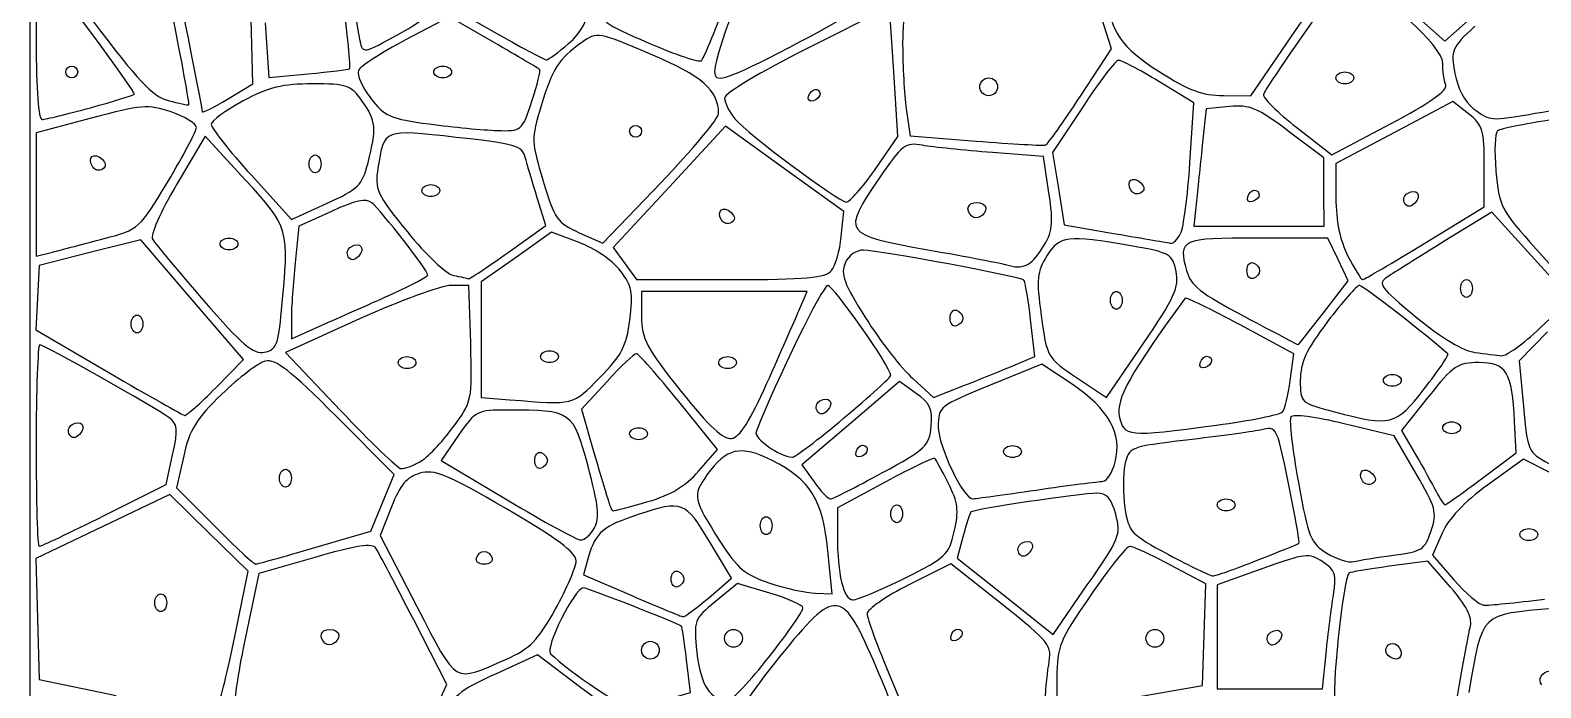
# Model space of a CAD drawing. Extents: x 1 to 601, y -4 to 449.
# Drawn here: x 0.9 to 191.8, y 132 to 215.2 of the extents above; entities that cross this region are included whole.
import ezdxf

# ---------------------------------------------------------------- set-up
doc = ezdxf.new("R2010")
doc.units = 0
doc.layers.get('0').update_dxf_attribs({"linetype": 'CONTINUOUS'})

msp = doc.modelspace()

# ---------------------------------------------------------------- linework, layer by layer
at = {"color": 7}
for points in [[(0.875971, 224.12403), (0.875971, 449.124032), (300.87597, 449.124032), (600.87597, 449.124032), (600.87597, 224.12403), (600.87597, -0.87597), (300.87597, -0.87597), (0.875971, -0.87597)], [(68.915663, 213.456705)], [(41.259308, 210.299558)], [(5.375761, 209.87403)], [(51.875761, 209.87403)], [(165.87597, 209.12403)], [(179.76462, 208.233908)], [(64.266893, 206.172615)], [(99.23847, 206.83653)], [(120.87597, 207.99903)], [(133.58754, 206.8155)], [(8.492071, 205.35585)], [(87.864263, 204.62403)], [(191.050515, 204.64398)], [(76.62597, 202.37403)], [(8.727668, 197.911695)], [(36.125971, 198.24903)], [(43.564696, 198.393645)], [(107.64228, 197.556315)], [(50.375971, 194.87403)], [(139.977668, 194.911695)], [(154.73847, 194.08653)], [(174.57339, 193.25688)], [(88.227668, 191.161695)], [(119.85558, 191.644417)], [(146.2497, 189.43653)], [(10.207673, 188.805427)], [(24.875971, 188.12403)], [(128.767118, 187.570815)], [(177.109028, 188.223562)], [(41.073383, 186.50688)], [(61.258231, 187.03215)], [(102.126308, 184.749442)], [(145.6719, 184.640227)], [(154.62597, 184.74903)], [(46.746316, 181.863405)], [(181.62597, 182.49903)], [(32.643526, 179.754442)], [(137.37597, 180.99903)], [(13.625971, 177.99903)], [(117.12597, 178.74903)], [(164.312108, 179.416245)], [(191.703952, 177.513232)], [(65.375971, 173.87403)], [(47.375971, 173.12403)], [(87.87597, 173.12403)], [(125.06046, 172.725555)], [(148.73847, 173.08653)], [(24.327736, 169.948155)], [(72.851011, 171.223597)], [(171.87597, 170.87403)], [(177.027893, 169.794487)], [(100.32339, 167.00688)], [(103.710225, 166.116233)], [(150.777697, 165.212017)], [(179.37597, 164.87403)], [(5.823383, 164.00688)], [(76.62597, 164.12403)], [(50.130653, 160.58811)], [(64.625971, 160.74903)], [(105.23847, 161.83653)], [(123.87597, 161.87403)], [(32.375971, 158.49903)], [(108.50097, 159.16188)], [(128.00097, 157.008233)], [(169.227667, 158.161695)], [(184.268002, 158.41812)], [(78.927345, 155.540437)], [(150.87597, 155.12403)], [(10.213433, 153.780833)], [(109.62597, 153.99903)], [(138.048037, 153.934665)], [(72.179363, 152.223802)], [(93.12597, 152.49903)], [(189.12597, 151.37403)], [(36.829913, 149.726827)], [(125.82339, 149.00688)], [(57.269716, 148.43028)], [(173.15187, 148.760123)], [(81.87597, 145.74903)], [(111.388507, 145.86399)], [(86.616615, 143.384213)], [(16.625971, 142.74903)], [(38.105581, 137.644417)], [(88.62597, 138.24903)], [(117.23847, 138.58653)], [(141.87597, 138.24903)], [(157.32339, 137.75688)], [(61.082566, 135.626805)], [(78.12597, 136.74903)], [(94.257713, 135.91278)], [(172.283002, 136.322205)]]:
    msp.add_lwpolyline(points, close=True, dxfattribs=at)
for points in [[(160.211932, 214.317052), (165.31134, 221.760082), (162.14295, 225.517605), (158.97456, 229.275127), (150.612765, 226.249965)], [(177.043087, 229.248683), (171.53307, 220.915365), (175.592917, 217.335968), (179.652765, 213.75657), (184.792957, 218.324903)], [(54.012638, 221.893957), (54.500971, 217.788885), (60.125971, 214.58892)], [(25.813471, 206.453542), (29.000971, 208.368067), (28.751468, 218.235293)], [(107.64228, 197.556315), (110.53359, 201.72084), (110.000085, 209.887522), (109.466587, 218.054205), (99.046282, 212.834108)], [(30.552421, 216.096923), (31.029608, 209.194815), (36.015286, 209.639108)], [(59.431013, 213.62391), (53.861258, 216.844673), (48.299566, 213.921848)], [(133.58754, 206.8155), (137.519557, 212.804678), (136.234395, 216.776858)], [(151.681747, 206.88978), (155.112525, 206.87403), (160.211932, 214.317052)], [(147.430455, 198.364387), (147.93471, 205.979745), (143.494733, 208.676887)], [(111.589845, 205.19907), (112.053712, 201.814748), (120.402345, 201.13764)], [(133.91631, 205.518022), (130.081658, 199.695795), (130.81878, 195.118695), (131.555895, 190.541602), (138.028433, 189.422955)], [(152.416215, 205.506412), (149.465288, 205.224997), (149.02869, 200.98701)], [(182.648513, 204.57063), (180.671055, 206.1261), (173.273513, 202.20876), (165.87597, 198.29142), (165.87597, 193.927845)], [(8.563471, 204.028455), (1.625971, 202.16532), (1.625971, 194.380387), (1.625971, 186.595455), (3.688471, 187.10364)], [(103.366838, 189.061942), (103.673355, 192.24903), (96.208155, 197.62533), (88.742955, 203.001637), (81.642195, 195.344295), (74.541436, 187.68696), (76.02126, 185.655495), (77.501078, 183.62403), (89.34669, 183.62403)], [(164.353845, 194.68653), (164.33172, 198.99903), (159.849428, 202.393425)], [(160.933747, 202.848428), (165.366517, 199.39083), (172.759897, 203.305965)], [(28.048283, 196.24371), (23.000971, 201.738398), (19.395796, 195.678645)], [(129.613103, 194.590815), (128.94294, 199.1826), (122.471955, 199.681455)], [(28.820836, 196.81188), (33.890701, 191.214128), (38.322068, 193.231575)], [(177.109028, 188.223562), (184.62597, 192.823095), (184.62597, 197.919127)], [(70.256693, 189.542062), (73.250971, 188.20695), (80.562818, 195.85299)], [(61.258231, 187.03215), (66.034283, 190.44027), (64.946911, 193.96965)], [(148.248383, 193.56153), (147.904673, 190.37403), (156.140325, 190.37403), (164.375978, 190.37403), (164.353853, 194.68653), (164.353845, 194.68653)], [(38.960678, 192.248565), (34.838318, 190.361287), (34.357141, 185.757637)], [(191.703952, 177.513232), (195.551872, 181.152435), (190.555087, 186.647677), (185.558295, 192.142927), (179.654632, 188.502563)], [(70.241491, 188.304855), (66.761168, 189.594757), (62.318566, 186.461745), (57.875971, 183.32874), (57.875971, 176.017477), (57.875971, 168.706215), (61.438471, 168.42531)], [(24.327736, 169.948155), (27.848123, 173.522287), (21.351121, 181.078695), (14.854118, 188.63511), (8.427541, 187.022842), (2.000971, 185.410567), (1.793506, 181.329802), (1.586041, 177.24903), (10.793506, 171.873)], [(164.312107, 179.416245), (167.430653, 183.458467), (166.1394, 186.166245), (164.848155, 188.87403), (155.96352, 188.87403)], [(56.536306, 175.56153), (56.321648, 182.87403), (54.088291, 182.87403)], [(98.01915, 179.68653), (99.049432, 182.12403), (88.587697, 182.12403), (78.12597, 182.12403), (78.13047, 178.93653)], [(42.499096, 178.64517), (33.143258, 174.41631), (40.072111, 167.07666)], [(33.875971, 178.64847), (33.875971, 176.142945), (38.121316, 178.020442)], [(125.06046, 172.725555), (127.819245, 173.878245), (127.28967, 178.559077)], [(160.113645, 170.87403), (160.545765, 174.24903), (153.78348, 177.884145)], [(192.618218, 176.993063), (189.041843, 173.362095), (189.565695, 167.581192)], [(133.111245, 171.23004), (136.870162, 168.698632), (141.509707, 175.50246)], [(132.538822, 170.37537), (128.710027, 172.917555), (122.167995, 170.250398)], [(73.766138, 170.738812), (70.531313, 167.228595), (72.119551, 161.738812)], [(93.97752, 170.49903), (93.97716, 170.49903)], [(112.844333, 169.21854), (110.73168, 170.722883), (104.560395, 165.467505), (98.38911, 160.212135), (99.933608, 158.043083)], [(112.399852, 171.102877), (115.03023, 168.706717), (118.665953, 170.139787)], [(85.361715, 159.422468), (87.72246, 162.138082), (82.83336, 168.193553)], [(177.590167, 168.8289), (174.182842, 164.53377), (175.926382, 161.5164)], [(36.829913, 149.726828), (43.908863, 151.796873), (45.384338, 155.39217), (46.859813, 158.987467), (39.535801, 166.339065)], [(175.986697, 159.128288), (173.221882, 163.854653), (166.908195, 165.392265)], [(184.268002, 158.41812), (188.671417, 161.712218), (188.462077, 165.656355)], [(55.000141, 163.936748), (52.792133, 160.749473), (61.146548, 155.753745)], [(10.213433, 153.780833), (18.068926, 157.687628), (18.877231, 161.456618)], [(20.270596, 161.321145), (19.370146, 157.2975), (24.163891, 152.460765)], [(192.819705, 159.277733), (189.583748, 160.928595), (185.042355, 157.634535)], [(108.92472, 158.013518), (102.877447, 154.74903), (102.876712, 151.28028)], [(26.767823, 138.707243), (28.399996, 146.763502), (23.450483, 151.59591), (18.500971, 156.42831), (10.037281, 152.396595), (1.573591, 148.36488), (1.787281, 140.707087), (2.000971, 133.049302), (11.750971, 131.040562)], [(46.525343, 154.87308), (45.101176, 151.24713), (49.745206, 142.26231)], [(118.76853, 151.199783), (118.004197, 148.400528), (124.064947, 143.57307), (130.125697, 138.745613), (134.458147, 144.995453)], [(179.291895, 151.544753), (178.082828, 148.74903), (180.791895, 145.632173)], [(86.616615, 143.384213), (89.482267, 145.838085), (86.716462, 150.481058)], [(100.108882, 143.945738), (102.216795, 143.874038), (101.681122, 149.3103)], [(36.856321, 148.487287), (29.750971, 146.43021), (28.119331, 138.596257)], [(71.441071, 148.601025), (70.773728, 146.274143), (76.887352, 143.652495)], [(123.606457, 142.600387), (117.197857, 147.679087), (111.911917, 145.017127)], [(149.215935, 138.716122), (149.430892, 145.13577), (144.98595, 147.5049)], [(156.620663, 147.07356), (150.87597, 145.00743), (150.87597, 138.44073), (150.87597, 131.87403), (157.519125, 131.87403), (164.162288, 131.87403), (164.627655, 136.326435)], [(155.930842, 148.119953), (155.93058, 148.119953)], [(180.36762, 144.70464), (177.50097, 148.001617), (172.62597, 147.356842)], [(94.345095, 143.967668), (90.24, 145.186305), (87.466478, 142.90014)], [(51.829418, 128.774647), (53.539276, 132.425265), (49.336163, 140.587147)], [(130.623045, 133.293158), (130.626045, 129.087285), (139.813545, 130.69188), (149.001045, 132.296475), (149.21601, 138.716122), (149.215935, 138.716122)], [(70.425721, 132.044475), (64.975471, 136.14666), (59.738221, 133.764442)], [(81.134175, 130.465095), (84.298507, 131.413155), (83.813167, 135.542663)]]:
    msp.add_lwpolyline(points, dxfattribs=at)
for points in [[(40.909583, 230.531333), (40.529933, 229.541985), (41.663491, 217.92792), (42.540173, 213.824768)], [(17.783603, 229.038353), (18.283156, 226.9131), (22.625971, 205.210703), (22.625971, 204.839505)], [(2.334451, 222.96153), (1.889333, 223.40904), (1.625761, 219.99204), (1.625761, 213.77403)], [(68.915663, 213.456705), (72.178036, 216.215985), (72.457823, 220.27992), (69.706553, 224.944695)], [(93.391222, 224.647845), (92.304187, 225.06129), (86.797755, 211.061122), (87.414885, 209.45292)], [(14.052548, 207.05082), (14.261258, 207.259537), (3.730823, 221.557657), (2.334451, 222.96153)], [(41.259308, 210.299557), (41.401396, 210.41844), (40.979521, 214.688827), (40.321808, 219.7893)], [(98.277315, 213.75843), (104.005995, 216.76665), (108.559147, 219.576982), (108.39543, 220.003612)], [(168.50097, 220.57752), (166.371427, 220.988205), (166.001032, 220.656135), (161.582505, 214.374833)], [(179.37597, 210.98616), (179.37597, 213.192285), (171.702375, 219.96012), (168.50097, 220.57752)], [(20.924641, 205.723118), (21.020153, 205.790917), (20.027671, 211.256542), (18.719116, 217.868977)], [(47.574436, 214.735785), (50.824501, 216.532492), (52.330463, 217.835483), (52.511596, 219.007515)], [(72.875971, 218.56458), (72.875971, 216.305752), (73.177748, 216.05988), (79.06347, 213.523425)], [(85.701285, 211.302975), (85.94895, 211.548308), (87.347947, 214.870365), (88.810162, 218.685338)], [(112.43847, 218.41206), (111.368737, 218.094923), (111.12597, 217.14996), (111.12597, 213.303165)], [(137.112082, 219.156172), (137.324542, 215.031405), (138.739027, 212.99781), (143.52987, 209.929335)], [(8.744978, 216.392887), (14.435993, 208.825807), (16.361851, 206.785597), (18.310771, 206.259097)], [(48.299566, 213.921848), (45.240631, 212.314298), (42.562711, 210.573712), (42.348638, 210.053872)], [(42.540173, 213.824768), (42.895673, 212.160915), (42.926986, 212.166585), (47.574436, 214.735785)], [(60.125971, 214.58892), (63.219721, 212.828933), (65.919721, 211.39467), (66.125971, 211.401668)], [(79.270988, 212.13138), (72.574381, 214.973497), (72.531278, 214.980735), (70.579381, 213.590857)], [(161.582505, 214.374833), (159.01485, 210.724703), (156.8211, 207.415988), (156.707505, 207.022125)], [(183.42285, 215.655135), (180.494392, 212.916585), (180.372262, 212.62743), (180.90762, 209.69979)], [(1.625761, 213.77403), (1.625761, 207.591525), (1.910948, 203.87403), (2.385248, 203.87403)], [(65.264671, 210.187178), (65.119516, 210.305963), (62.494373, 211.852492), (59.431013, 213.62391)], [(70.579381, 213.590857), (67.605083, 211.47297), (66.880351, 210.344325), (65.451676, 205.605307)], [(66.125971, 211.401668), (66.332221, 211.408418), (67.587578, 212.33343), (68.915663, 213.456705)], [(79.06347, 213.523425), (82.466595, 212.056845), (85.453612, 211.057642), (85.701285, 211.302975)], [(87.864263, 204.62403), (87.836813, 207.587865), (85.815435, 209.353845), (79.270988, 212.13138)], [(87.414885, 209.45292), (87.777877, 208.506967), (89.812462, 209.313405), (98.277315, 213.75843)], [(99.046282, 212.834108), (93.194407, 209.90259), (88.62597, 207.15942), (88.62597, 206.577112)], [(111.12597, 213.303165), (111.12597, 210.707288), (111.33471, 207.060443), (111.589845, 205.19907)], [(5.375761, 209.87403), (5.375761, 210.28653), (5.713261, 210.62403), (6.125761, 210.62403)], [(6.125761, 210.62403), (6.538261, 210.62403), (6.875761, 210.28653), (6.875761, 209.87403)], [(36.015286, 209.639108), (38.757413, 209.883473), (41.117221, 210.180668), (41.259308, 210.299558)], [(42.348638, 210.053872), (42.134558, 209.53404), (42.832673, 207.963802), (43.900006, 206.56446)], [(51.875761, 209.87403), (51.875761, 210.28653), (52.382011, 210.62403), (53.000761, 210.62403)], [(53.000761, 210.62403), (53.619511, 210.62403), (54.125761, 210.28653), (54.125761, 209.87403)], [(64.266893, 206.172615), (64.960823, 208.261838), (65.409826, 210.068392), (65.264671, 210.187178)], [(138.402863, 211.35714), (138.044325, 211.34784), (136.025378, 208.720245), (133.91631, 205.518022)], [(143.494733, 208.676887), (141.05274, 210.160312), (138.7614, 211.366432), (138.402863, 211.35714)], [(179.76462, 208.233908), (179.550862, 208.790948), (179.37597, 210.029468), (179.37597, 210.98616)], [(6.125761, 209.12403), (5.713261, 209.12403), (5.375761, 209.46153), (5.375761, 209.87403)], [(6.875761, 209.87403), (6.875761, 209.46153), (6.538261, 209.12403), (6.125761, 209.12403)], [(36.553681, 208.37403), (32.788861, 208.37403), (31.015591, 207.93699), (27.792248, 206.214675)], [(42.824896, 206.195752), (41.394128, 208.205077), (40.907716, 208.37403), (36.553681, 208.37403)], [(53.000761, 209.12403), (52.382011, 209.12403), (51.875761, 209.46153), (51.875761, 209.87403)], [(54.125761, 209.87403), (54.125761, 209.46153), (53.619511, 209.12403), (53.000761, 209.12403)], [(120.87597, 207.99903), (120.87597, 208.61778), (121.38222, 209.12403), (122.00097, 209.12403)], [(122.00097, 209.12403), (122.61972, 209.12403), (123.12597, 208.61778), (123.12597, 207.99903)], [(143.52987, 209.929335), (147.25974, 207.540397), (148.971285, 206.902215), (151.681747, 206.88978)], [(165.87597, 209.12403), (165.87597, 209.53653), (166.38222, 209.87403), (167.00097, 209.87403)], [(167.00097, 208.37403), (166.38222, 208.37403), (165.87597, 208.71153), (165.87597, 209.12403)], [(167.00097, 209.87403), (167.61972, 209.87403), (168.12597, 209.53653), (168.12597, 209.12403)], [(168.12597, 209.12403), (168.12597, 208.71153), (167.61972, 208.37403), (167.00097, 208.37403)], [(172.759897, 203.305965), (177.72174, 205.933485), (180.025455, 207.55419), (179.76462, 208.233908)], [(180.90762, 209.69979), (181.250257, 207.826073), (182.160622, 206.091803), (183.23553, 205.265063)], [(8.492071, 205.35585), (11.433098, 206.170853), (13.935316, 206.933587), (14.052548, 207.05082)], [(18.310771, 206.259097), (19.652881, 205.896525), (20.829121, 205.655332), (20.924641, 205.723118)], [(22.625971, 204.839505), (22.625971, 204.674235), (24.060346, 205.40055), (25.813471, 206.453542)], [(27.792248, 206.214675), (25.569541, 205.027035), (23.750971, 203.685045), (23.750971, 203.23248)], [(43.564696, 198.393645), (44.689561, 202.7538), (44.599501, 203.703548), (42.824896, 206.195752)], [(43.900006, 206.56446), (45.658283, 204.259237), (46.353121, 203.952315), (51.295681, 203.297662)], [(59.877983, 202.474582), (62.994398, 202.374375), (63.009571, 202.387162), (64.266893, 206.172615)], [(88.62597, 206.577112), (88.62597, 206.006812), (89.216595, 204.828037), (89.93847, 203.957603)], [(99.83847, 206.23653), (99.34347, 206.07153), (99.07347, 206.34153), (99.23847, 206.83653)], [(99.23847, 206.83653), (99.560752, 207.803385), (100.589452, 207.977055), (100.68222, 207.08028)], [(100.68222, 207.08028), (100.713195, 206.781217), (100.33347, 206.40153), (99.83847, 206.23653)], [(122.00097, 206.87403), (121.38222, 206.87403), (120.87597, 207.38028), (120.87597, 207.99903)], [(123.12597, 207.99903), (123.12597, 207.38028), (122.61972, 206.87403), (122.00097, 206.87403)], [(129.20325, 200.64342), (129.45201, 200.744018), (131.424937, 203.521448), (133.58754, 206.8155)], [(156.707505, 207.022125), (156.59391, 206.628263), (158.495715, 204.750098), (160.933747, 202.848428)], [(2.385248, 203.87403), (2.802976, 203.87403), (5.551043, 204.540847), (8.492071, 205.35585)], [(18.688471, 204.81231), (15.733388, 205.812892), (14.995103, 205.755735), (8.563471, 204.028455)], [(21.873593, 202.86603), (21.875093, 203.34288), (20.441596, 204.2187), (18.688471, 204.81231)], [(65.451676, 205.605307), (64.172828, 201.363277), (64.179353, 201.113025), (65.700406, 196.063102)], [(80.562818, 195.85299), (84.584333, 200.058315), (87.869985, 204.00528), (87.864263, 204.62403)], [(159.849428, 202.393425), (155.968763, 205.332217), (154.97106, 205.75005), (152.416215, 205.506412)], [(184.62597, 197.919127), (184.62597, 202.532002), (184.438485, 203.162632), (182.648513, 204.57063)], [(183.23553, 205.265063), (185.32452, 203.658368), (185.344567, 203.656778), (191.050515, 204.64398)], [(191.050515, 204.64398), (193.498147, 205.067453), (196.20441, 205.566143), (197.064427, 205.752187)], [(18.267803, 195.99903), (20.249678, 199.29903), (21.872288, 202.38918), (21.873593, 202.86603)], [(23.750971, 203.23248), (23.750971, 202.779915), (26.032403, 199.890645), (28.820836, 196.81188)], [(54.720286, 201.607905), (45.466238, 202.629817), (45.607231, 202.6848), (44.817548, 197.746365)], [(51.295681, 203.297662), (54.295973, 202.900275), (58.158008, 202.529887), (59.877983, 202.474582)], [(76.62597, 202.37403), (76.62597, 202.78653), (76.96347, 203.12403), (77.37597, 203.12403)], [(77.37597, 201.62403), (76.96347, 201.62403), (76.62597, 201.96153), (76.62597, 202.37403)], [(77.37597, 203.12403), (77.78847, 203.12403), (78.12597, 202.78653), (78.12597, 202.37403)], [(78.12597, 202.37403), (78.12597, 201.96153), (77.78847, 201.62403), (77.37597, 201.62403)], [(89.93847, 203.957603), (91.538827, 202.027905), (102.95592, 193.47945), (104.00097, 193.42842)], [(186.30807, 202.436205), (185.96385, 202.195755), (185.86644, 199.90299), (186.091598, 197.341162)], [(193.016033, 203.804437), (189.670875, 203.292352), (186.65229, 202.676647), (186.30807, 202.436205)], [(63.434213, 199.095817), (63.052958, 200.527155), (62.150048, 200.78745), (54.720286, 201.607905)], [(113.638538, 200.596552), (111.43038, 200.985622), (111.075285, 200.717092), (108.201038, 196.484565)], [(122.471955, 199.681455), (118.912913, 199.95582), (114.937875, 200.367615), (113.638538, 200.596552)], [(120.402345, 201.13764), (124.994085, 200.765228), (128.954497, 200.54283), (129.20325, 200.64342)], [(149.02869, 200.98701), (148.788555, 198.656122), (148.43742, 195.314655), (148.248383, 193.56153)], [(8.727691, 197.911695), (8.015026, 199.064805), (8.991203, 199.808797), (9.953813, 198.84618)], [(9.953813, 198.84618), (10.492448, 198.307545), (10.505393, 197.88804), (9.993113, 197.57145)], [(36.125971, 198.24903), (36.125971, 198.86778), (36.463471, 199.37403), (36.875971, 199.37403)], [(36.875971, 199.37403), (37.288471, 199.37403), (37.625971, 198.86778), (37.625971, 198.24903)], [(64.946911, 193.96965), (64.348853, 195.910807), (63.668138, 198.217582), (63.434213, 199.095817)], [(9.993113, 197.57145), (9.573181, 197.311912), (9.003721, 197.465025), (8.727668, 197.911695)], [(36.875971, 197.12403), (36.463471, 197.12403), (36.125971, 197.63028), (36.125971, 198.24903)], [(37.625971, 198.24903), (37.625971, 197.63028), (37.288471, 197.12403), (36.875971, 197.12403)], [(38.322068, 193.231575), (42.356018, 195.0681), (42.826186, 195.531045), (43.564696, 198.393645)], [(44.817548, 197.746365), (44.383283, 195.030652), (44.644373, 194.461807), (48.535576, 189.64575)], [(104.00097, 193.42842), (104.41347, 193.408245), (106.052062, 195.26583), (107.64228, 197.556315)], [(139.97769, 194.911695), (139.265033, 196.064805), (140.241203, 196.808797), (141.20382, 195.84618)], [(146.2497, 189.43653), (146.621775, 190.158405), (147.15312, 194.175937), (147.430455, 198.364387)], [(186.091598, 197.341162), (186.48225, 192.89628), (186.71748, 192.441892), (191.236043, 187.403662)], [(10.207673, 188.805427), (14.635163, 189.991207), (14.688008, 190.038367), (18.267803, 195.99903)], [(19.395796, 195.678645), (17.263778, 192.095048), (16.019551, 189.236857), (16.350878, 188.683957)], [(32.643526, 179.754442), (33.626888, 190.164983), (33.624616, 190.17312), (28.048283, 196.24371)], [(50.375971, 194.87403), (50.375971, 195.28653), (50.882221, 195.62403), (51.500971, 195.62403)], [(51.500971, 194.12403), (50.882221, 194.12403), (50.375971, 194.46153), (50.375971, 194.87403)], [(51.500971, 195.62403), (52.119721, 195.62403), (52.625971, 195.28653), (52.625971, 194.87403)], [(52.625971, 194.87403), (52.625971, 194.46153), (52.119721, 194.12403), (51.500971, 194.12403)], [(65.700406, 196.063102), (67.139506, 191.285257), (67.498036, 190.772115), (70.256693, 189.542062)], [(108.201038, 196.484565), (103.423995, 189.45006), (103.510703, 189.32112), (114.31347, 187.394452)], [(141.24312, 194.57145), (140.82318, 194.311912), (140.253728, 194.465025), (139.977668, 194.911695)], [(141.20382, 195.84618), (141.742455, 195.307545), (141.755393, 194.88804), (141.24312, 194.57145)], [(154.73847, 194.08653), (155.060753, 195.053385), (156.089453, 195.227055), (156.18222, 194.33028)], [(174.913635, 194.52231), (176.066745, 195.234967), (176.810738, 194.258797), (175.84812, 193.29618)], [(44.047906, 193.335075), (43.342906, 193.920172), (41.972761, 193.627545), (38.960678, 192.248565)], [(51.125971, 184.219672), (51.125971, 184.761457), (45.231068, 192.353137), (44.047906, 193.335075)], [(88.22769, 191.161695), (87.515033, 192.314805), (88.491203, 193.058797), (89.45382, 192.09618)], [(119.85558, 191.644417), (119.010945, 192.48906), (119.341163, 193.37403), (120.50097, 193.37403)], [(120.50097, 193.37403), (121.11972, 193.37403), (121.62597, 193.05645), (121.62597, 192.668295)], [(128.767118, 187.570815), (130.094393, 189.69654), (130.199775, 190.571032), (129.613103, 194.590815)], [(155.33847, 193.48653), (154.84347, 193.32153), (154.57347, 193.59153), (154.73847, 194.08653)], [(156.18222, 194.33028), (156.213195, 194.031217), (155.83347, 193.65153), (155.33847, 193.48653)], [(165.87597, 193.927845), (165.87597, 191.029725), (166.384845, 188.5668), (167.39121, 186.59415)], [(174.57339, 193.256857), (174.313853, 193.676797), (174.466965, 194.24625), (174.913635, 194.52231)], [(175.84812, 193.29618), (175.309485, 192.757545), (174.88998, 192.744607), (174.57339, 193.25688)], [(89.49312, 190.82145), (89.07318, 190.561912), (88.503728, 190.715025), (88.227668, 191.161695)], [(89.45382, 192.09618), (89.992455, 191.557545), (90.005393, 191.13804), (89.49312, 190.82145)], [(121.62597, 192.668295), (121.62597, 191.72256), (120.454778, 191.04522), (119.85558, 191.644417)], [(48.535576, 189.64575), (50.837371, 186.79686), (53.458726, 184.322475), (54.360811, 184.147125)], [(102.126308, 184.749442), (102.640013, 185.368417), (103.198253, 187.309042), (103.366838, 189.061942)], [(139.972762, 187.878015), (131.855693, 189.28299), (130.965405, 189.177487), (129.345247, 186.618615)], [(138.028433, 189.422955), (141.58833, 188.8077), (144.742223, 188.263747), (145.037085, 188.214172)], [(145.037085, 188.214172), (145.331948, 188.164597), (145.877625, 188.714655), (146.2497, 189.43653)], [(3.688471, 187.10364), (4.822846, 187.383142), (7.756486, 188.148952), (10.207673, 188.805427)], [(16.350878, 188.683957), (16.659023, 188.16975), (19.573733, 184.67907), (22.828006, 180.926902)], [(24.875971, 188.12403), (24.875971, 188.53653), (25.382221, 188.87403), (26.000971, 188.87403)], [(26.000971, 187.37403), (25.382221, 187.37403), (24.875971, 187.71153), (24.875971, 188.12403)], [(26.000971, 188.87403), (26.619721, 188.87403), (27.125971, 188.53653), (27.125971, 188.12403)], [(27.125971, 188.12403), (27.125971, 187.71153), (26.619721, 187.37403), (26.000971, 187.37403)], [(41.073383, 186.506857), (40.813846, 186.926797), (40.966958, 187.49625), (41.413628, 187.77231)], [(41.413628, 187.77231), (42.566746, 188.484967), (43.310731, 187.508797), (42.348121, 186.54618)], [(75.440655, 184.756995), (74.481428, 186.017085), (72.183743, 187.585005), (70.241491, 188.304855)], [(106.178078, 187.34334), (105.256935, 187.36134), (104.297378, 186.684195), (103.862333, 185.70921)], [(126.441308, 183.55869), (126.022823, 183.977175), (108.2127, 187.30365), (106.178078, 187.34334)], [(114.31347, 187.394452), (119.366595, 186.49323), (123.83847, 185.640345), (124.25097, 185.499157)], [(124.25097, 185.499157), (126.237488, 184.819222), (127.37481, 185.340937), (128.767118, 187.570815)], [(145.6719, 184.640227), (145.216882, 186.865027), (144.950347, 187.016452), (139.972762, 187.878015)], [(155.96352, 188.87403), (146.305283, 188.87403), (145.920735, 188.697142), (146.99592, 184.74903)], [(169.249268, 183.62403), (169.437818, 183.62403), (172.974705, 185.69382), (177.109028, 188.223562)], [(179.654632, 188.502563), (176.40762, 186.500362), (173.130727, 184.446712), (172.37265, 183.938902)], [(191.236043, 187.403662), (195.689775, 182.437725), (196.157678, 182.125702), (199.111043, 182.152192)], [(34.357141, 185.757637), (34.092496, 183.225637), (33.875971, 180.026505), (33.875971, 178.64847)], [(42.348121, 186.54618), (41.809486, 186.007545), (41.389973, 185.994607), (41.073383, 186.50688)], [(56.241571, 183.726165), (56.373901, 183.66999), (58.631401, 185.157682), (61.258231, 187.03215)], [(103.862333, 185.70921), (103.245923, 184.327785), (103.68546, 183.146857), (106.44447, 178.77171)], [(129.345247, 186.618615), (128.08362, 184.626015), (128.000835, 183.745515), (128.634772, 179.062327)], [(154.62597, 184.74903), (154.62597, 185.436532), (154.988782, 185.878095), (155.43222, 185.730277)], [(155.43222, 185.730277), (155.875657, 185.582467), (156.23847, 185.140905), (156.23847, 184.74903)], [(167.39121, 186.59415), (168.224595, 184.960582), (169.060725, 183.62403), (169.249268, 183.62403)], [(46.746316, 181.863405), (49.155121, 182.94441), (51.125971, 184.004737), (51.125971, 184.219672)], [(54.360811, 184.147125), (55.262896, 183.971775), (56.109241, 183.78234), (56.241571, 183.726165)], [(76.648935, 178.536097), (77.091578, 181.971735), (76.9308, 182.799472), (75.440655, 184.756995)], [(89.34669, 183.62403), (98.963078, 183.62403), (101.368073, 183.835822), (102.126308, 184.749442)], [(127.28967, 178.559077), (126.9984, 181.133535), (126.616635, 183.383362), (126.441308, 183.55869)], [(141.509707, 175.50246), (145.503922, 181.359915), (146.082855, 182.630918), (145.6719, 184.640227)], [(146.99592, 184.74903), (147.501503, 182.892517), (148.779713, 181.878825), (154.304813, 178.95267)], [(155.43222, 183.767782), (154.988782, 183.619965), (154.62597, 184.061527), (154.62597, 184.74903)], [(156.23847, 184.74903), (156.23847, 184.357155), (155.875657, 183.915592), (155.43222, 183.767782)], [(172.37265, 183.938902), (171.11511, 183.09651), (171.435795, 182.651467), (176.032252, 178.86009)], [(181.62597, 182.49903), (181.62597, 183.11778), (181.96347, 183.62403), (182.37597, 183.62403)], [(182.37597, 183.62403), (182.78847, 183.62403), (183.12597, 183.11778), (183.12597, 182.49903)], [(38.121316, 178.020442), (40.456261, 179.053065), (44.337511, 180.782392), (46.746316, 181.863405)], [(54.088291, 182.87403), (52.859941, 182.87403), (47.644801, 180.97104), (42.499096, 178.64517)], [(101.657828, 182.86434), (101.011493, 182.87184), (95.18502, 170.969273), (92.602808, 164.366475)], [(109.62597, 171.505148), (109.62597, 172.548345), (102.39555, 182.855865), (101.657828, 182.86434)], [(137.37597, 180.99903), (137.37597, 181.61778), (137.71347, 182.12403), (138.12597, 182.12403)], [(138.12597, 182.12403), (138.53847, 182.12403), (138.87597, 181.61778), (138.87597, 180.99903)], [(153.78348, 177.884145), (150.064222, 179.88345), (146.935365, 181.4022), (146.830462, 181.259145)], [(168.844178, 182.87403), (168.51909, 182.87403), (166.705755, 180.815587), (164.81454, 178.29972)], [(180.018015, 174.210022), (177.631163, 176.400607), (169.282485, 182.87403), (168.844178, 182.87403)], [(182.37597, 181.37403), (181.96347, 181.37403), (181.62597, 181.88028), (181.62597, 182.49903)], [(183.12597, 182.49903), (183.12597, 181.88028), (182.78847, 181.37403), (182.37597, 181.37403)], [(22.828006, 180.926902), (27.650708, 175.36635), (29.061736, 174.165337), (30.458311, 174.432315)], [(30.458311, 174.432315), (31.977518, 174.72273), (32.225221, 175.326015), (32.643526, 179.754442)], [(93.97716, 170.49903), (95.633602, 174.21153), (97.452495, 178.345905), (98.01915, 179.68653)], [(117.12597, 178.74903), (117.12597, 179.436532), (117.488782, 179.878095), (117.93222, 179.730277)], [(117.93222, 179.730277), (118.375657, 179.582467), (118.73847, 179.140905), (118.73847, 178.74903)], [(138.12597, 179.87403), (137.71347, 179.87403), (137.37597, 180.38028), (137.37597, 180.99903)], [(146.830462, 181.259145), (139.940242, 171.862725), (138.041362, 168.46662), (138.502852, 166.36545)], [(138.87597, 180.99903), (138.87597, 180.38028), (138.53847, 179.87403), (138.12597, 179.87403)], [(13.625971, 177.99903), (13.625971, 178.61778), (13.963471, 179.12403), (14.375971, 179.12403)], [(14.375971, 176.87403), (13.963471, 176.87403), (13.625971, 177.38028), (13.625971, 177.99903)], [(14.375971, 179.12403), (14.788471, 179.12403), (15.125971, 178.61778), (15.125971, 177.99903)], [(15.125971, 177.99903), (15.125971, 177.38028), (14.788471, 176.87403), (14.375971, 176.87403)], [(72.851011, 171.223597), (75.62052, 174.045532), (76.218795, 175.197427), (76.648935, 178.536097)], [(78.13047, 178.93653), (78.13422, 176.137072), (78.739252, 174.990945), (83.101327, 169.52193)], [(106.44447, 178.77171), (108.273218, 175.871737), (110.95314, 172.420762), (112.399852, 171.102877)], [(117.93222, 177.767782), (117.488782, 177.619965), (117.12597, 178.061527), (117.12597, 178.74903)], [(118.73847, 178.74903), (118.73847, 178.357155), (118.375657, 177.915592), (117.93222, 177.767782)], [(128.634772, 179.062327), (129.347647, 173.795985), (129.376815, 173.744955), (133.111245, 171.23004)], [(154.304813, 178.95267), (157.987703, 177.002167), (161.044305, 175.399042), (161.097263, 175.39017)], [(161.097263, 175.39017), (161.150213, 175.38132), (162.596903, 177.193027), (164.312108, 179.416245)], [(164.81454, 178.29972), (162.138098, 174.739252), (161.37597, 173.09487), (161.37597, 170.880555)], [(176.032252, 178.86009), (179.132512, 176.302852), (181.970317, 174.59103), (183.410565, 174.409335)], [(186.803505, 173.99406), (187.382392, 173.92806), (189.587602, 175.51167), (191.703952, 177.513232)], [(2.075881, 175.37403), (1.828426, 175.37403), (1.625971, 169.63653), (1.625971, 162.62403)], [(18.375031, 166.18386), (16.534756, 167.529503), (2.622158, 175.37403), (2.075881, 175.37403)], [(47.375971, 173.12403), (47.375971, 173.53653), (47.882221, 173.87403), (48.500971, 173.87403)], [(48.500971, 173.87403), (49.119721, 173.87403), (49.625971, 173.53653), (49.625971, 173.12403)], [(54.255653, 164.87403), (56.729888, 168.220523), (56.749156, 168.3108), (56.536306, 175.56153)], [(65.375971, 173.87403), (65.375971, 174.28653), (65.882221, 174.62403), (66.500971, 174.62403)], [(66.500971, 173.12403), (65.882221, 173.12403), (65.375971, 173.46153), (65.375971, 173.87403)], [(66.500971, 174.62403), (67.119721, 174.62403), (67.625971, 174.28653), (67.625971, 173.87403)], [(67.625971, 173.87403), (67.625971, 173.46153), (67.119721, 173.12403), (66.500971, 173.12403)], [(77.472615, 174.24903), (77.213212, 174.24903), (75.545295, 172.669432), (73.766138, 170.738812)], [(82.83336, 168.193553), (80.144355, 171.524063), (77.732017, 174.24903), (77.472615, 174.24903)], [(87.87597, 173.12403), (87.87597, 173.53653), (88.38222, 173.87403), (89.00097, 173.87403)], [(89.00097, 173.87403), (89.61972, 173.87403), (90.12597, 173.53653), (90.12597, 173.12403)], [(148.73847, 173.08653), (148.90347, 173.58153), (149.283157, 173.961217), (149.58222, 173.93028)], [(149.58222, 173.93028), (150.478995, 173.837512), (150.305325, 172.808812), (149.33847, 172.48653)], [(177.027893, 169.794487), (178.819335, 172.088235), (180.164888, 174.075225), (180.018015, 174.210022)], [(183.410565, 174.409335), (184.69779, 174.246945), (186.22461, 174.060075), (186.803505, 173.99406)], [(10.793506, 171.873), (15.857611, 168.916185), (20.182403, 166.46931), (20.404163, 166.4355)], [(30.606376, 173.310585), (29.723401, 173.101538), (27.239236, 171.223718), (25.086008, 169.137645)], [(39.535801, 166.339065), (33.762571, 172.134037), (31.871858, 173.610187), (30.606376, 173.310585)], [(48.500971, 172.37403), (47.882221, 172.37403), (47.375971, 172.71153), (47.375971, 173.12403)], [(49.625971, 173.12403), (49.625971, 172.71153), (49.119721, 172.37403), (48.500971, 172.37403)], [(89.00097, 172.37403), (88.38222, 172.37403), (87.87597, 172.71153), (87.87597, 173.12403)], [(90.12597, 173.12403), (90.12597, 172.71153), (89.61972, 172.37403), (89.00097, 172.37403)], [(118.665953, 170.139787), (120.665603, 170.927977), (123.543128, 172.091572), (125.06046, 172.725555)], [(149.33847, 172.48653), (148.84347, 172.32153), (148.57347, 172.59153), (148.73847, 173.08653)], [(183.955297, 173.12403), (181.25253, 173.12403), (180.703695, 172.75368), (177.590167, 168.8289)], [(188.462077, 165.656355), (188.127975, 171.95127), (187.4202, 173.12403), (183.955297, 173.12403)], [(20.404163, 166.4355), (20.625916, 166.401675), (22.391528, 167.98239), (24.327736, 169.948155)], [(61.438471, 168.42531), (69.744466, 167.770372), (69.372383, 167.679142), (72.851011, 171.223597)], [(89.516932, 163.52193), (90.537832, 163.68195), (91.85544, 165.742905), (93.97752, 170.49903)], [(103.710225, 166.116233), (106.963883, 168.861938), (109.62597, 171.28695), (109.62597, 171.505148)], [(122.167995, 170.250398), (115.715467, 167.619728), (115.62597, 167.547653), (115.62597, 164.98203)], [(137.982502, 160.56153), (138.922575, 164.089943), (137.125245, 167.33016), (132.538822, 170.37537)], [(159.117975, 166.875757), (159.427928, 167.218552), (159.875978, 169.01778), (160.113645, 170.87403)], [(161.37597, 170.880555), (161.37597, 168.048442), (161.395245, 168.030645), (165.68847, 166.90431)], [(171.87597, 170.87403), (171.87597, 171.28653), (172.38222, 171.62403), (173.00097, 171.62403)], [(173.00097, 170.12403), (172.38222, 170.12403), (171.87597, 170.46153), (171.87597, 170.87403)], [(173.00097, 171.62403), (173.61972, 171.62403), (174.12597, 171.28653), (174.12597, 170.87403)], [(174.12597, 170.87403), (174.12597, 170.46153), (173.61972, 170.12403), (173.00097, 170.12403)], [(25.086008, 169.137645), (21.870316, 166.02225), (21.010216, 164.626117), (20.270596, 161.321145)], [(83.101327, 169.52193), (86.686027, 165.027555), (88.471215, 163.358017), (89.516932, 163.52193)], [(100.32339, 167.006858), (100.063853, 167.426798), (100.216965, 167.99625), (100.663635, 168.27231)], [(100.663635, 168.27231), (101.816745, 168.984968), (102.560738, 168.008798), (101.59812, 167.04618)], [(114.728977, 165.07251), (114.916935, 167.250128), (114.585855, 167.978468), (112.844333, 169.21854)], [(165.68847, 166.90431), (172.90173, 165.01188), (173.389785, 165.136275), (177.027893, 169.794487)], [(18.877231, 161.456618), (19.585073, 164.757188), (19.522666, 165.344693), (18.375031, 166.18386)], [(40.072111, 167.07666), (43.882981, 163.039852), (47.338471, 159.723547), (47.750971, 159.707092)], [(61.198313, 167.12403), (57.350431, 167.12403), (57.129421, 167.010382), (55.000141, 163.936748)], [(71.369723, 160.022258), (69.495166, 166.997723), (69.314266, 167.12403), (61.198313, 167.12403)], [(97.147725, 161.15406), (97.503443, 161.13756), (100.456568, 163.37052), (103.710225, 166.116233)], [(101.59812, 167.04618), (101.059485, 166.507545), (100.63998, 166.494608), (100.32339, 167.00688)], [(138.502852, 166.36545), (139.085183, 163.714132), (139.377067, 163.686705), (150.777697, 165.212017)], [(150.777697, 165.212017), (155.054895, 165.784275), (158.808022, 166.532955), (159.117975, 166.875757)], [(160.176547, 166.253618), (159.94668, 165.881678), (160.375635, 162.157508), (161.129782, 157.977698)], [(166.908195, 165.392265), (163.369455, 166.254075), (160.41081, 166.632653), (160.176547, 166.253618)], [(189.565695, 167.581192), (190.08054, 161.89971), (190.136078, 161.775697), (192.795263, 160.37031)], [(5.823383, 164.006858), (5.563846, 164.426798), (5.716958, 164.99625), (6.163636, 165.27231)], [(6.163636, 165.27231), (7.316746, 165.984968), (8.060731, 165.008798), (7.098121, 164.04618)], [(50.130653, 160.58811), (51.026978, 161.089117), (52.883228, 163.01778), (54.255653, 164.87403)], [(76.62597, 164.12403), (76.62597, 164.53653), (77.13222, 164.87403), (77.75097, 164.87403)], [(77.75097, 164.87403), (78.36972, 164.87403), (78.87597, 164.53653), (78.87597, 164.12403)], [(92.602808, 164.366475), (92.288768, 163.563465), (95.59563, 161.22612), (97.147725, 161.15406)], [(108.50097, 159.16188), (114.09009, 162.206955), (114.516585, 162.611723), (114.728977, 165.07251)], [(115.62597, 164.98203), (115.62597, 162.527535), (118.820955, 155.846333), (119.970082, 155.897813)], [(156.28575, 164.582993), (155.166622, 164.364075), (150.97851, 163.79436), (146.978835, 163.31697)], [(160.26645, 155.949735), (158.295045, 165.58059), (158.550727, 165.02607), (156.28575, 164.582993)], [(179.37597, 164.87403), (179.37597, 165.28653), (179.88222, 165.62403), (180.50097, 165.62403)], [(180.50097, 164.12403), (179.88222, 164.12403), (179.37597, 164.46153), (179.37597, 164.87403)], [(180.50097, 165.62403), (181.11972, 165.62403), (181.62597, 165.28653), (181.62597, 164.87403)], [(181.62597, 164.87403), (181.62597, 164.46153), (181.11972, 164.12403), (180.50097, 164.12403)], [(1.625971, 162.62403), (1.625971, 155.61153), (1.790663, 149.87403), (1.991948, 149.87403)], [(7.098121, 164.04618), (6.559486, 163.507545), (6.139973, 163.494608), (5.823383, 164.00688)], [(77.75097, 163.37403), (77.13222, 163.37403), (76.62597, 163.71153), (76.62597, 164.12403)], [(78.87597, 164.12403), (78.87597, 163.71153), (78.36972, 163.37403), (77.75097, 163.37403)], [(94.62597, 160.732935), (90.646785, 162.74454), (88.847497, 162.344963), (86.398642, 158.905868)], [(105.23847, 161.83653), (105.40347, 162.33153), (105.783157, 162.711218), (106.08222, 162.68028)], [(106.08222, 162.68028), (106.978995, 162.587513), (106.805325, 161.558813), (105.83847, 161.23653)], [(123.87597, 161.87403), (123.87597, 162.28653), (124.38222, 162.62403), (125.00097, 162.62403)], [(125.00097, 162.62403), (125.61972, 162.62403), (126.12597, 162.28653), (126.12597, 161.87403)], [(146.978835, 163.31697), (139.781782, 162.457943), (139.701645, 162.42594), (139.216552, 160.217332)], [(47.750971, 159.707092), (48.163471, 159.690667), (49.234328, 160.087095), (50.130653, 160.58811)], [(64.625971, 160.74903), (64.625971, 161.436532), (64.988783, 161.878095), (65.432221, 161.730277)], [(65.432221, 159.767783), (64.988783, 159.619965), (64.625971, 160.061528), (64.625971, 160.74903)], [(65.432221, 161.730277), (65.875658, 161.582468), (66.238471, 161.140905), (66.238471, 160.74903)], [(66.238471, 160.74903), (66.238471, 160.357155), (65.875658, 159.915593), (65.432221, 159.767783)], [(72.119551, 161.738812), (74.119591, 154.825627), (74.271151, 154.37403), (74.591303, 154.37403)], [(101.681122, 149.3103), (101.045062, 155.765325), (99.498105, 158.269913), (94.62597, 160.732935)], [(105.83847, 161.23653), (105.34347, 161.07153), (105.07347, 161.34153), (105.23847, 161.83653)], [(115.204852, 161.013518), (115.076782, 161.158988), (112.250722, 159.808988), (108.92472, 158.013518)], [(116.907075, 157.845998), (116.09892, 159.442665), (115.332922, 160.868048), (115.204852, 161.013518)], [(125.00097, 161.12403), (124.38222, 161.12403), (123.87597, 161.46153), (123.87597, 161.87403)], [(126.12597, 161.87403), (126.12597, 161.46153), (125.61972, 161.12403), (125.00097, 161.12403)], [(136.417027, 158.10945), (136.920855, 158.117475), (137.625322, 159.220905), (137.982502, 160.56153)], [(175.926382, 161.5164), (176.885325, 159.856845), (178.065652, 157.739655), (178.549335, 156.81153)], [(32.375971, 158.49903), (32.375971, 159.11778), (32.713471, 159.62403), (33.125971, 159.62403)], [(33.125971, 157.37403), (32.713471, 157.37403), (32.375971, 157.88028), (32.375971, 158.49903)], [(33.125971, 159.62403), (33.538471, 159.62403), (33.875971, 159.11778), (33.875971, 158.49903)], [(33.875971, 158.49903), (33.875971, 157.88028), (33.538471, 157.37403), (33.125971, 157.37403)], [(50.106601, 159.118072), (48.446776, 158.64174), (47.621198, 157.663147), (46.525343, 154.87308)], [(61.057268, 154.618072), (53.453198, 159.04467), (51.971903, 159.653385), (50.106601, 159.118072)], [(72.179363, 152.223803), (72.858691, 153.493133), (72.691448, 155.10396), (71.369723, 160.022258)], [(78.927345, 155.540438), (81.82989, 156.371535), (83.67963, 157.487535), (85.361715, 159.422468)], [(86.398642, 158.905868), (84.522997, 156.27177), (84.595312, 155.91315), (88.109955, 150.418883)], [(101.989538, 155.883488), (102.270825, 155.888738), (105.20097, 157.363965), (108.50097, 159.16188)], [(139.216552, 160.217332), (138.946972, 158.989927), (138.944152, 156.533617), (139.210552, 154.758877)], [(169.22769, 158.161695), (168.515032, 159.314805), (169.491202, 160.058798), (170.45382, 159.09618)], [(170.45382, 159.09618), (170.992455, 158.557545), (171.005392, 158.13804), (170.49312, 157.82145)], [(177.902137, 151.82832), (178.682992, 154.19433), (178.528492, 154.783148), (175.986697, 159.128288)], [(99.933608, 158.043083), (100.783088, 156.850103), (101.708258, 155.87829), (101.989538, 155.883488)], [(117.65115, 151.77345), (118.252665, 154.40208), (118.12569, 155.438378), (116.907075, 157.845998)], [(135.65322, 156.610575), (133.66419, 156.594375), (120.051997, 154.55673), (119.747482, 154.229602)], [(119.970082, 155.897813), (120.262072, 155.910863), (123.87597, 156.41058), (128.00097, 157.008233)], [(128.00097, 157.008233), (132.12597, 157.605878), (135.913193, 158.101425), (136.417027, 158.10945)], [(138.048038, 153.934665), (137.480685, 155.989433), (136.91559, 156.620857), (135.65322, 156.610575)], [(161.129782, 157.977698), (162.390412, 150.990795), (162.682185, 150.267668), (164.748457, 149.009205)], [(170.49312, 157.82145), (170.07318, 157.561913), (169.503727, 157.715025), (169.227667, 158.161695)], [(178.549335, 156.81153), (179.03301, 155.883405), (179.52681, 155.12403), (179.646667, 155.12403)], [(185.042355, 157.634535), (182.07261, 155.480453), (180.082545, 153.372952), (179.291895, 151.544753)], [(179.646667, 155.12403), (179.766517, 155.12403), (181.846125, 156.606375), (184.268002, 158.41812)], [(61.146548, 155.753745), (65.741483, 153.006098), (69.910966, 150.727868), (70.412078, 150.69102)], [(74.591303, 154.37403), (74.735633, 154.37403), (76.686847, 154.898918), (78.927345, 155.540437)], [(86.716462, 150.481058), (83.67465, 155.587365), (83.26569, 155.742533), (77.697075, 153.90318)], [(109.62597, 153.99903), (109.62597, 154.61778), (109.96347, 155.12403), (110.37597, 155.12403)], [(110.37597, 155.12403), (110.78847, 155.12403), (111.12597, 154.61778), (111.12597, 153.99903)], [(139.210552, 154.758877), (139.670625, 151.690898), (139.941952, 151.40004), (144.722835, 148.849792)], [(150.87597, 155.12403), (150.87597, 155.53653), (151.38222, 155.87403), (152.00097, 155.87403)], [(152.00097, 154.37403), (151.38222, 154.37403), (150.87597, 154.71153), (150.87597, 155.12403)], [(152.00097, 155.87403), (152.61972, 155.87403), (153.12597, 155.53653), (153.12597, 155.12403)], [(153.12597, 155.12403), (153.12597, 154.71153), (152.61972, 154.37403), (152.00097, 154.37403)], [(161.20167, 150.258158), (161.312062, 150.336412), (160.891207, 152.897618), (160.26645, 155.949735)], [(1.991948, 149.87403), (2.193241, 149.87403), (5.892908, 151.63209), (10.213433, 153.780833)], [(69.863408, 148.071105), (69.854408, 149.09754), (67.378343, 150.938362), (61.057268, 154.618072)], [(77.697075, 153.90318), (73.250078, 152.434313), (72.312556, 151.639733), (71.441071, 148.601025)], [(93.12597, 152.49903), (93.12597, 153.11778), (93.46347, 153.62403), (93.87597, 153.62403)], [(93.87597, 153.62403), (94.28847, 153.62403), (94.62597, 153.11778), (94.62597, 152.49903)], [(110.37597, 152.87403), (109.96347, 152.87403), (109.62597, 153.38028), (109.62597, 153.99903)], [(111.12597, 153.99903), (111.12597, 153.38028), (110.78847, 152.87403), (110.37597, 152.87403)], [(119.747482, 154.229602), (119.62944, 154.102785), (119.188912, 152.739368), (118.76853, 151.199783)], [(134.458147, 144.995453), (138.568905, 150.925478), (138.75261, 151.38291), (138.048037, 153.934665)], [(24.163891, 152.460765), (26.800448, 149.80056), (29.136136, 147.631402), (29.354303, 147.64041)], [(70.412078, 150.69102), (70.913191, 150.654195), (71.708468, 151.343925), (72.179363, 152.223802)], [(93.87597, 151.37403), (93.46347, 151.37403), (93.12597, 151.88028), (93.12597, 152.49903)], [(94.62597, 152.49903), (94.62597, 151.88028), (94.28847, 151.37403), (93.87597, 151.37403)], [(102.876712, 151.28028), (102.875962, 146.346743), (103.648357, 143.12403), (104.832315, 143.12403)], [(111.388507, 145.86399), (116.60628, 148.445805), (116.967727, 148.786868), (117.65115, 151.77345)], [(126.163635, 150.27231), (127.316745, 150.984968), (128.060738, 150.008798), (127.09812, 149.04618)], [(173.15187, 148.760123), (176.767762, 149.218583), (177.114832, 149.44275), (177.902137, 151.82832)], [(189.12597, 151.37403), (189.12597, 151.78653), (189.63222, 152.12403), (190.25097, 152.12403)], [(190.25097, 150.62403), (189.63222, 150.62403), (189.12597, 150.96153), (189.12597, 151.37403)], [(190.25097, 152.12403), (190.86972, 152.12403), (191.37597, 151.78653), (191.37597, 151.37403)], [(191.37597, 151.37403), (191.37597, 150.96153), (190.86972, 150.62403), (190.25097, 150.62403)], [(29.354303, 147.64041), (29.572471, 147.64941), (32.936491, 148.588305), (36.829913, 149.726827)], [(44.547361, 149.646697), (44.108236, 150.31974), (42.183668, 150.029617), (36.856321, 148.487287)], [(49.336163, 140.587147), (47.024453, 145.076182), (44.869493, 149.15298), (44.547361, 149.646697)], [(57.269716, 148.43028), (57.417533, 148.873717), (57.859096, 149.23653), (58.250971, 149.23653)], [(58.250971, 149.23653), (58.642846, 149.23653), (59.084408, 148.873717), (59.232218, 148.43028)], [(88.109955, 150.418883), (90.22938, 147.10569), (91.24266, 146.26068), (94.321732, 145.23867)], [(125.82339, 149.006858), (125.563853, 149.426798), (125.716965, 149.99625), (126.163635, 150.27231)], [(127.09812, 149.04618), (126.559485, 148.507545), (126.13998, 148.494608), (125.82339, 149.00688)], [(139.822582, 149.87403), (139.427445, 149.87403), (137.19525, 147.089655), (134.862142, 143.68653)], [(144.98595, 147.5049), (142.541227, 148.80792), (140.217712, 149.87403), (139.822582, 149.87403)], [(155.93058, 148.119953), (158.719297, 149.217713), (161.091285, 150.179903), (161.20167, 150.258158)], [(164.204925, 147.934357), (162.476415, 149.066925), (162.018525, 149.014957), (156.620663, 147.07356)], [(164.748457, 149.009205), (165.984577, 148.256348), (167.503327, 147.781035), (168.123457, 147.95295)], [(58.250971, 147.62403), (57.563468, 147.62403), (57.121906, 147.986842), (57.269716, 148.43028)], [(59.232218, 148.43028), (59.380028, 147.986842), (58.938466, 147.62403), (58.250971, 147.62403)], [(67.228276, 141.908662), (68.684506, 144.512647), (69.870316, 147.285742), (69.863408, 148.071105)], [(144.722835, 148.849792), (147.488452, 147.374543), (150.00081, 146.157735), (150.305842, 146.145772)], [(150.305842, 146.145772), (150.610875, 146.133848), (153.142125, 147.022192), (155.930842, 148.119953)], [(165.568763, 143.753932), (165.98496, 146.356695), (165.814275, 146.879872), (164.204925, 147.934357)], [(172.62597, 147.356842), (169.94472, 147.002212), (167.647477, 146.616892), (167.52099, 146.50056)], [(168.123457, 147.95295), (168.743587, 148.124865), (171.006375, 148.488098), (173.15187, 148.760123)], [(81.87597, 145.74903), (81.87597, 146.436533), (82.238782, 146.878095), (82.68222, 146.730278)], [(82.68222, 144.767783), (82.238782, 144.619965), (81.87597, 145.061528), (81.87597, 145.74903)], [(82.68222, 146.730278), (83.125657, 146.582468), (83.48847, 146.140905), (83.48847, 145.74903)], [(83.48847, 145.74903), (83.48847, 145.357155), (83.125657, 144.915593), (82.68222, 144.767783)], [(94.321732, 145.23867), (96.345315, 144.567), (98.949532, 143.98518), (100.108882, 143.945738)], [(104.832315, 143.12403), (105.392677, 143.12403), (108.342967, 144.357008), (111.388507, 145.86399)], [(167.52099, 146.50056), (166.800847, 145.838302), (165.219645, 130.730355), (165.808807, 130.141192)], [(180.791895, 145.632173), (182.28189, 143.917905), (183.98436, 142.48353), (184.57518, 142.444673)], [(16.625971, 142.74903), (16.625971, 143.36778), (16.963471, 143.87403), (17.375971, 143.87403)], [(17.375971, 143.87403), (17.788471, 143.87403), (18.125971, 143.36778), (18.125971, 142.74903)], [(70.797301, 144.62403), (69.668078, 144.62403), (65.886938, 137.063055), (66.639713, 136.31028)], [(83.164395, 139.781685), (82.421018, 140.27982), (71.326141, 144.62403), (70.797301, 144.62403)], [(76.887352, 143.652495), (80.249842, 142.210583), (83.16972, 141.008228), (83.37597, 140.980598)], [(83.37597, 140.980598), (83.58222, 140.952923), (85.040512, 142.034588), (86.616615, 143.384213)], [(98.523195, 142.10028), (98.48307, 142.457092), (96.602895, 143.297415), (94.345095, 143.967668)], [(107.836297, 134.49903), (103.493265, 144.730042), (102.725865, 144.814387), (95.531655, 135.851445)], [(111.911917, 145.017127), (109.004647, 143.553052), (106.62597, 141.904192), (106.62597, 141.352995)], [(134.862142, 143.68653), (130.943887, 137.971275), (130.620345, 137.17803), (130.623045, 133.293158)], [(164.627655, 136.326435), (164.883608, 138.77526), (165.307103, 142.117635), (165.568763, 143.753932)], [(182.873565, 139.828342), (183.121605, 140.914365), (182.338882, 142.437472), (180.36762, 144.70464)], [(184.57518, 142.444673), (185.165992, 142.405823), (188.607375, 142.75338), (192.222697, 143.217023)], [(17.375971, 141.62403), (16.963471, 141.62403), (16.625971, 142.13028), (16.625971, 142.74903)], [(18.125971, 142.74903), (18.125971, 142.13028), (17.788471, 141.62403), (17.375971, 141.62403)], [(49.745206, 142.26231), (54.908476, 132.272925), (54.302431, 132.62763), (61.082566, 135.626805)], [(61.082566, 135.626805), (64.002766, 136.918552), (65.017936, 137.956208), (67.228276, 141.908662)], [(87.466478, 142.90014), (84.741368, 140.653867), (84.700463, 140.541262), (85.122908, 136.448167)], [(94.257713, 135.91278), (96.643883, 138.959085), (98.56335, 141.74346), (98.523195, 142.10028)], [(106.62597, 141.352995), (106.62597, 140.80179), (107.954212, 137.17791), (109.577617, 133.299922)], [(129.578767, 134.885355), (130.00425, 137.456377), (129.85632, 137.647477), (123.606457, 142.600387)], [(193.395022, 142.024185), (184.015057, 141.205957), (184.492365, 141.67737), (182.652967, 131.414797)], [(38.105581, 137.644417), (37.260938, 138.48906), (37.591163, 139.37403), (38.750971, 139.37403)], [(38.750971, 139.37403), (39.369721, 139.37403), (39.875971, 139.05645), (39.875971, 138.668295)], [(83.813167, 135.542663), (83.546228, 137.813895), (83.254282, 139.721452), (83.164395, 139.781685)], [(88.62597, 138.24903), (88.62597, 138.86778), (89.13222, 139.37403), (89.75097, 139.37403)], [(89.75097, 139.37403), (90.36972, 139.37403), (90.87597, 138.86778), (90.87597, 138.24903)], [(117.23847, 138.58653), (117.40347, 139.08153), (117.783157, 139.461217), (118.08222, 139.43028)], [(118.08222, 139.43028), (118.978995, 139.337512), (118.805325, 138.308812), (117.83847, 137.98653)], [(141.87597, 138.24903), (141.87597, 138.86778), (142.38222, 139.37403), (143.00097, 139.37403)], [(143.00097, 139.37403), (143.61972, 139.37403), (144.12597, 138.86778), (144.12597, 138.24903)], [(157.663635, 139.02231), (158.816745, 139.734968), (159.560738, 138.758798), (158.59812, 137.79618)], [(181.230847, 130.93653), (181.935945, 134.958405), (182.675167, 138.959722), (182.873565, 139.828342)], [(24.586553, 129.76251), (24.888563, 130.251165), (25.870133, 134.276303), (26.767823, 138.707243)], [(28.119331, 138.596257), (27.221926, 134.287582), (26.627086, 130.62291), (26.797463, 130.452532)], [(39.875971, 138.668295), (39.875971, 137.72256), (38.704778, 137.04522), (38.105581, 137.644417)], [(78.12597, 136.74903), (78.12597, 137.36778), (78.63222, 137.87403), (79.25097, 137.87403)], [(79.25097, 137.87403), (79.86972, 137.87403), (80.37597, 137.36778), (80.37597, 136.74903)], [(89.75097, 137.12403), (89.13222, 137.12403), (88.62597, 137.63028), (88.62597, 138.24903)], [(90.87597, 138.24903), (90.87597, 137.63028), (90.36972, 137.12403), (89.75097, 137.12403)], [(117.83847, 137.98653), (117.34347, 137.82153), (117.07347, 138.09153), (117.23847, 138.58653)], [(143.00097, 137.12403), (142.38222, 137.12403), (141.87597, 137.63028), (141.87597, 138.24903)], [(144.12597, 138.24903), (144.12597, 137.63028), (143.61972, 137.12403), (143.00097, 137.12403)], [(157.32339, 137.756858), (157.063853, 138.176798), (157.216965, 138.74625), (157.663635, 139.02231)], [(158.59812, 137.79618), (158.059485, 137.257545), (157.63998, 137.244608), (157.32339, 137.75688)], [(172.283002, 136.322205), (171.770692, 137.151127), (172.953802, 138.046192), (173.64636, 137.353642)], [(66.639713, 136.31028), (68.844518, 134.105482), (76.387207, 129.01581), (77.110402, 129.244853)], [(79.25097, 135.62403), (78.63222, 135.62403), (78.12597, 136.13028), (78.12597, 136.74903)], [(80.37597, 136.74903), (80.37597, 136.13028), (79.86972, 135.62403), (79.25097, 135.62403)], [(85.122908, 136.448167), (85.539315, 132.413565), (86.85489, 130.37403), (89.040945, 130.37403)], [(89.040945, 130.37403), (89.523998, 130.37403), (91.871543, 132.866467), (94.257713, 135.91278)], [(95.531655, 135.851445), (91.462065, 130.78134), (90.4374, 129.043845), (91.116555, 128.364915)], [(173.420235, 135.62403), (173.03208, 135.62403), (172.520325, 135.938212), (172.283002, 136.322205)], [(173.64636, 137.353642), (174.359452, 136.64055), (174.226552, 135.62403), (173.420235, 135.62403)], [(59.738221, 133.764442), (54.968198, 131.594752), (54.343111, 131.04498), (52.731556, 127.601963)], [(111.067222, 126.24903), (111.041272, 126.66153), (109.587345, 130.37403), (107.836297, 134.49903)], [(129.134227, 129.88038), (129.138727, 131.183137), (129.338805, 133.435372), (129.578767, 134.885355)], [(191.896357, 132.35364), (191.29716, 132.952837), (191.9745, 134.12403), (192.920235, 134.12403)], [(75.801795, 124.84566), (75.87357, 127.841318), (75.698258, 128.076045), (70.425721, 132.044475)], [(109.577617, 133.299922), (111.940552, 127.655332), (112.95027, 126.06879), (114.640117, 125.345355)]]:
    msp.add_open_spline(points, degree=3, dxfattribs=at)

doc.saveas('drawing.dxf')
